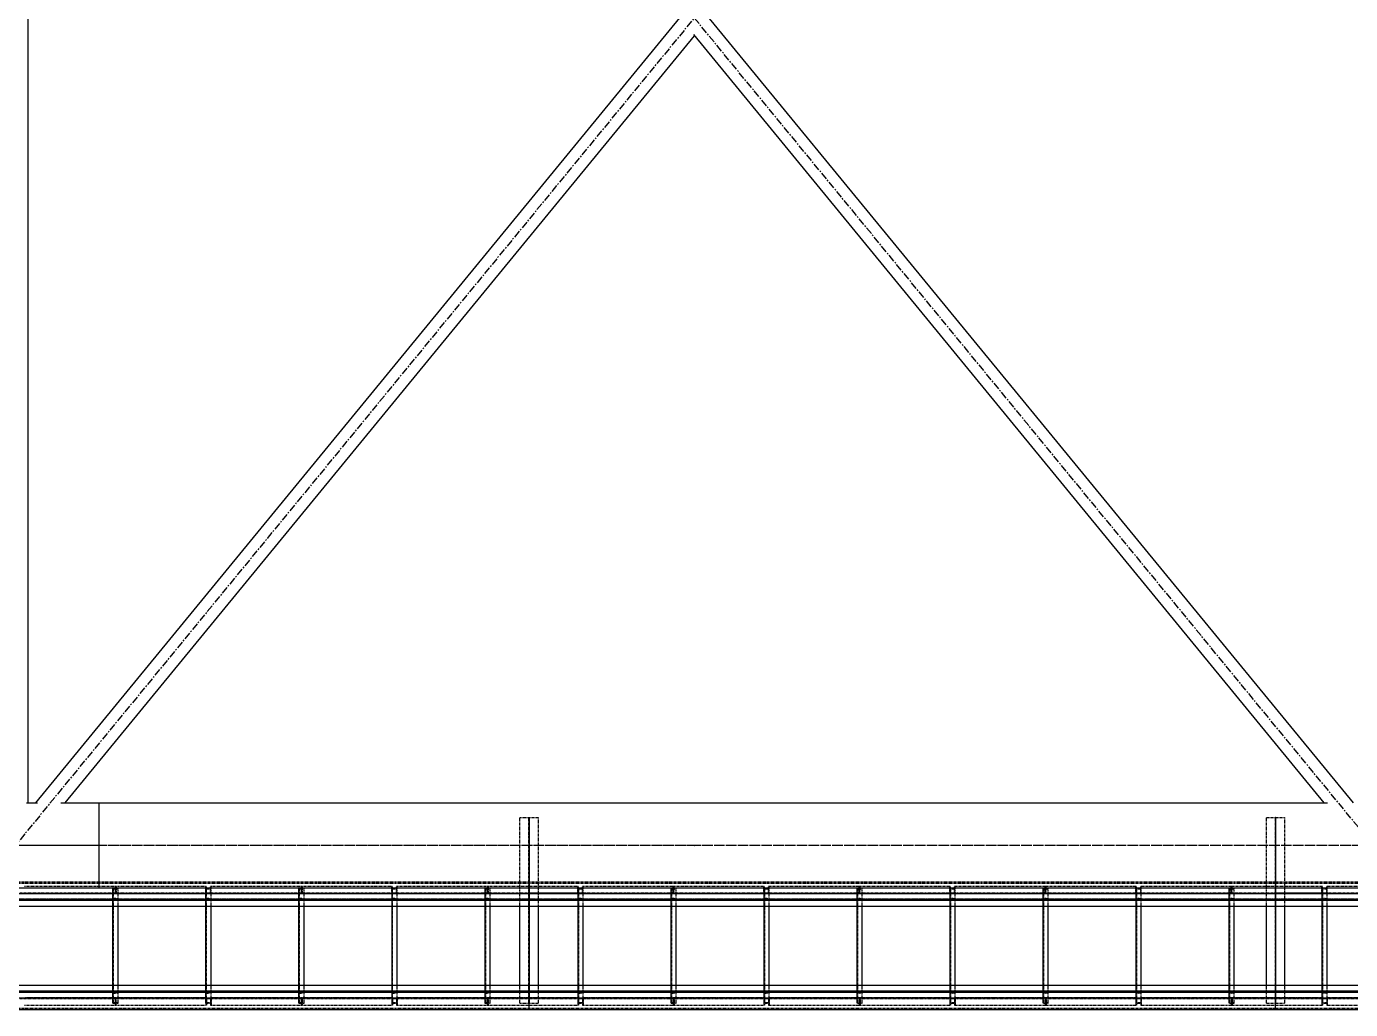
# Model space of a CAD drawing. Header units: millimetres. Extents: x 5143 to 30813, y 232 to 21408.
# Drawn here: x 20197 to 21620, y 15564 to 16621 of the extents above; entities that cross this region are included whole.
import ezdxf

# ---------------------------------------------------------------- set-up
doc = ezdxf.new("R2010")
doc.units = ezdxf.units.MM
doc.header["$LTSCALE"] = 0.25
for name, pattern in [('CENTER', [50.8, 31.75, -6.35, 6.35, -6.35]), ('XKITLINE00', [0]), ('XKITLINE02', [4, 2, -2]), ('XKITLINE03', [6, 3, -1, 1, -1])]:
    doc.linetypes.add(name, pattern=pattern)

msp = doc.modelspace()

# ---------------------------------------------------------------- linework, layer by layer
at = {"color": 8, "linetype": 'CENTER'}
for p, q in [((21645, 15740.3), (20185, 17520)), ((21645, 17520), (20185, 15740.3)), ((20275, 15740.3), (17635, 15740.3)), ((20245, 15740.3), (17635, 15740.3)), ((20915, 15740.3), (20095, 15740.3)), ((22468.2, 15740.3), (20245, 15740.3)), ((22900, 15740.3), (20275, 15740.3)), ((21735, 15740.3), (20915, 15740.3))]:
    msp.add_line(p, q, dxfattribs=at)
at = {"color": 8, "linetype": 'XKITLINE00'}
for p, q in [((20198.6, 16860.1), (20198.6, 15786)), ((20899.2, 16630.1), (20206.7, 15786)), ((20927.9, 16633.6), (21623.3, 15786)), ((20914, 16612.1), (21591.7, 15786)), ((20915, 16610.9), (20238.2, 15786)), ((20197, 15786), (20209, 15786)), ((20233.9, 15786), (20275, 15786)), ((20275, 15694.6), (20275, 15786)), ((20275, 15694.6), (20275, 15786)), ((20275, 15786), (21595.6, 15786)), ((17635, 15694.6), (20275, 15694.6)), ((20275, 15694.6), (22712.3, 15694.6))]:
    msp.add_line(p, q, dxfattribs=at)
at = {"color": 3, "linetype": 'XKITLINE02'}
for p, q in [((20727.5, 15770.3), (20747.5, 15770.3)), ((20727.5, 15570.6), (20727.5, 15770.3)), ((20737.2, 15570.6), (20737.2, 15770.3)), ((20737.8, 15570.6), (20737.8, 15770.3)), ((20747.5, 15675.1), (20747.5, 15770.3)), ((21530, 15770.3), (21550, 15770.3)), ((21530, 15570.6), (21530, 15770.3)), ((21539.7, 15570.6), (21539.7, 15770.3)), ((21540.3, 15570.6), (21540.3, 15770.3)), ((21550, 15675.1), (21550, 15770.3)), ((20137.5, 15701.3), (20737.5, 15701.3)), ((20737.5, 15694.6), (20737.5, 15701.3)), ((20737.5, 15701.3), (21540, 15701.3)), ((20737.5, 15694.6), (20737.5, 15701.3)), ((21540, 15694.6), (21540, 15701.3)), ((21540, 15694.6), (21540, 15701.3)), ((21540, 15701.3), (22140, 15701.3)), ((20137.5, 15700.4), (20737.5, 15700.4)), ((20137.5, 15699.9), (20737.5, 15699.9)), ((20189.7, 15689.4), (20292.2, 15689.4)), ((20189.7, 15688.6), (20292.7, 15688.6)), ((20194.9, 15696.6), (20292.7, 15696.6)), ((20286.9, 15689.4), (20286.9, 15688.6)), ((20290, 15570.6), (20290, 15694.6)), ((20290, 15694.6), (20295.5, 15694.6)), ((20290, 15694.6), (20295.5, 15694.6)), ((20290, 15682.6), (20290, 15694.6)), ((20290, 15688.6), (20292.7, 15688.6)), ((20290.7, 15570.6), (20290.7, 15694.6)), ((20290.7, 15693.5), (20295.5, 15693.9)), ((20290.7, 15683.6), (20290.7, 15693.5)), ((20292.2, 15696.6), (20292.2, 15689.4)), ((20292.7, 15696.6), (20390.4, 15696.6)), ((20292.7, 15688.6), (20292.7, 15696.6)), ((20292.7, 15688.6), (20292.7, 15696.6)), ((20292.7, 15688.6), (20395.6, 15688.6)), ((20293.3, 15696.6), (20293.3, 15689.4)), ((20293.3, 15689.4), (20395.6, 15689.4)), ((20295.5, 15570.6), (20295.5, 15694.6)), ((20295.5, 15693.9), (20295.5, 15694.6)), ((20298.6, 15689.4), (20298.6, 15688.6)), ((20389.7, 15689.4), (20389.7, 15688.6)), ((20389.7, 15689.4), (20492.2, 15689.4)), ((20389.7, 15688.6), (20492.7, 15688.6)), ((20389.8, 15688.6), (20389.8, 15696.6)), ((20390, 15590.1), (20390, 15694.6)), ((20390, 15694.6), (20395.5, 15694.6)), ((20390, 15694.6), (20395.5, 15694.6)), ((20390, 15682.6), (20390, 15694.6)), ((20390.4, 15689.4), (20390.4, 15696.6)), ((20390.7, 15570.6), (20390.7, 15694.6)), ((20390.7, 15693.5), (20395.5, 15693.9)), ((20390.7, 15683.6), (20390.7, 15693.5)), ((20394.9, 15689.4), (20394.9, 15696.6)), ((20394.9, 15696.6), (20492.7, 15696.6)), ((20395.5, 15688.6), (20395.5, 15696.6)), ((20395.5, 15570.6), (20395.5, 15694.6)), ((20395.5, 15693.9), (20395.5, 15694.6)), ((20395.6, 15689.4), (20395.6, 15688.6)), ((20486.9, 15689.4), (20486.9, 15688.6)), ((20490, 15590.1), (20490, 15694.6)), ((20490, 15694.6), (20495.5, 15694.6)), ((20490, 15694.6), (20495.5, 15694.6)), ((20490, 15682.6), (20490, 15694.6)), ((20490, 15688.6), (20492.7, 15688.6)), ((20490.7, 15570.6), (20490.7, 15694.6)), ((20490.7, 15693.5), (20495.5, 15693.9)), ((20490.7, 15683.6), (20490.7, 15693.5)), ((20492.2, 15696.6), (20492.2, 15689.4)), ((20492.7, 15696.6), (20590.4, 15696.6)), ((20492.7, 15688.6), (20492.7, 15696.6)), ((20492.7, 15688.6), (20492.7, 15696.6)), ((20492.7, 15688.6), (20595.6, 15688.6)), ((20493.3, 15696.6), (20493.3, 15689.4)), ((20493.3, 15689.4), (20595.6, 15689.4)), ((20495.5, 15570.6), (20495.5, 15694.6)), ((20495.5, 15693.9), (20495.5, 15694.6)), ((20498.6, 15689.4), (20498.6, 15688.6)), ((20589.7, 15689.4), (20589.7, 15688.6)), ((20589.7, 15689.4), (20692.2, 15689.4)), ((20589.7, 15688.6), (20692.7, 15688.6)), ((20589.8, 15688.6), (20589.8, 15696.6)), ((20590, 15590.1), (20590, 15694.6)), ((20590, 15694.6), (20595.5, 15694.6)), ((20590, 15694.6), (20595.5, 15694.6)), ((20590, 15682.6), (20590, 15694.6)), ((20590.4, 15689.4), (20590.4, 15696.6)), ((20590.7, 15570.6), (20590.7, 15694.6)), ((20590.7, 15693.5), (20595.5, 15693.9)), ((20590.7, 15683.6), (20590.7, 15693.5)), ((20594.9, 15689.4), (20594.9, 15696.6)), ((20594.9, 15696.6), (20692.7, 15696.6)), ((20595.5, 15688.6), (20595.5, 15696.6)), ((20595.5, 15570.6), (20595.5, 15694.6)), ((20595.5, 15693.9), (20595.5, 15694.6)), ((20595.6, 15689.4), (20595.6, 15688.6)), ((20686.9, 15689.4), (20686.9, 15688.6)), ((20690, 15590.1), (20690, 15694.6)), ((20690, 15694.6), (20695.5, 15694.6)), ((20690, 15694.6), (20695.5, 15694.6)), ((20690, 15682.6), (20690, 15694.6)), ((20690, 15688.6), (20692.7, 15688.6)), ((20690.7, 15570.6), (20690.7, 15694.6)), ((20690.7, 15693.5), (20695.5, 15693.9)), ((20690.7, 15683.6), (20690.7, 15693.5)), ((20692.2, 15696.6), (20692.2, 15689.4)), ((20692.7, 15696.6), (20790.4, 15696.6)), ((20692.7, 15688.6), (20692.7, 15696.6)), ((20692.7, 15688.6), (20692.7, 15696.6)), ((20692.7, 15688.6), (20795.6, 15688.6)), ((20693.3, 15696.6), (20693.3, 15689.4)), ((20693.3, 15689.4), (20795.6, 15689.4)), ((20695.5, 15570.6), (20695.5, 15694.6)), ((20695.5, 15693.9), (20695.5, 15694.6)), ((20698.6, 15689.4), (20698.6, 15688.6)), ((20737.5, 15700.4), (21540, 15700.4)), ((20737.5, 15699.9), (21540, 15699.9)), ((20737.5, 15689.4), (20795.6, 15689.4)), ((20737.5, 15688.6), (20789.8, 15688.6)), ((20789.7, 15689.4), (20789.7, 15688.6)), ((20789.7, 15689.4), (20892.2, 15689.4)), ((20789.7, 15688.6), (20892.7, 15688.6)), ((20789.8, 15688.6), (20789.8, 15696.6)), ((20790, 15694.6), (20795.5, 15694.6)), ((20790, 15682.6), (20790, 15694.6)), ((20790, 15590.1), (20790, 15694.6)), ((20790, 15694.6), (20795.5, 15694.6)), ((20790.4, 15689.4), (20790.4, 15696.6)), ((20790.7, 15570.6), (20790.7, 15694.6)), ((20790.7, 15693.5), (20795.5, 15693.9)), ((20790.7, 15683.6), (20790.7, 15693.5)), ((20794.9, 15689.4), (20794.9, 15696.6)), ((20794.9, 15696.6), (20892.7, 15696.6)), ((20795.5, 15688.6), (20795.5, 15696.6)), ((20795.5, 15693.9), (20795.5, 15694.6)), ((20795.5, 15570.6), (20795.5, 15694.6)), ((20795.6, 15689.4), (20795.6, 15688.6)), ((20886.9, 15689.4), (20886.9, 15688.6)), ((20890, 15590.1), (20890, 15694.6)), ((20890, 15694.6), (20895.5, 15694.6)), ((20890, 15694.6), (20895.5, 15694.6)), ((20890, 15682.6), (20890, 15694.6)), ((20890, 15688.6), (20892.7, 15688.6)), ((20890.7, 15570.6), (20890.7, 15694.6)), ((20890.7, 15693.5), (20895.5, 15693.9)), ((20890.7, 15683.6), (20890.7, 15693.5)), ((20892.2, 15689.4), (20892.2, 15696.6)), ((20892.7, 15688.6), (20892.7, 15696.6)), ((20892.7, 15696.6), (20990.4, 15696.6)), ((20892.7, 15688.6), (20892.7, 15696.6)), ((20892.7, 15688.6), (20995.6, 15688.6)), ((20893.3, 15689.4), (20893.3, 15696.6)), ((20893.3, 15689.4), (20995.6, 15689.4)), ((20895.5, 15570.6), (20895.5, 15694.6)), ((20895.5, 15693.9), (20895.5, 15694.6)), ((20898.6, 15689.4), (20898.6, 15688.6)), ((20989.7, 15689.4), (20989.7, 15688.6)), ((20989.7, 15689.4), (21092.2, 15689.4)), ((20989.7, 15688.6), (21092.7, 15688.6)), ((20989.8, 15688.6), (20989.8, 15696.6)), ((20990, 15590.1), (20990, 15694.6)), ((20990, 15694.6), (20995.5, 15694.6)), ((20990, 15694.6), (20995.5, 15694.6)), ((20990, 15682.6), (20990, 15694.6)), ((20990.4, 15689.4), (20990.4, 15696.6)), ((20990.7, 15570.6), (20990.7, 15694.6)), ((20990.7, 15693.5), (20995.5, 15693.9)), ((20990.7, 15683.6), (20990.7, 15693.5)), ((20994.9, 15689.4), (20994.9, 15696.6)), ((20994.9, 15696.6), (21092.7, 15696.6)), ((20995.5, 15688.6), (20995.5, 15696.6)), ((20995.5, 15570.6), (20995.5, 15694.6)), ((20995.5, 15693.9), (20995.5, 15694.6)), ((20995.6, 15689.4), (20995.6, 15688.6)), ((21086.9, 15689.4), (21086.9, 15688.6)), ((21090, 15590.1), (21090, 15694.6)), ((21090, 15694.6), (21095.5, 15694.6)), ((21090, 15694.6), (21095.5, 15694.6)), ((21090, 15682.6), (21090, 15694.6)), ((21090, 15688.6), (21092.7, 15688.6)), ((21090.7, 15570.6), (21090.7, 15694.6)), ((21090.7, 15693.5), (21095.5, 15693.9)), ((21090.7, 15683.6), (21090.7, 15693.5)), ((21092.2, 15689.4), (21092.2, 15696.6)), ((21092.7, 15688.6), (21092.7, 15696.6)), ((21092.7, 15696.6), (21190.4, 15696.6)), ((21092.7, 15688.6), (21092.7, 15696.6)), ((21092.7, 15688.6), (21195.6, 15688.6)), ((21093.3, 15689.4), (21093.3, 15696.6)), ((21093.3, 15689.4), (21195.6, 15689.4)), ((21095.5, 15570.6), (21095.5, 15694.6)), ((21095.5, 15693.9), (21095.5, 15694.6)), ((21098.6, 15689.4), (21098.6, 15688.6)), ((21189.7, 15689.4), (21189.7, 15688.6)), ((21189.7, 15689.4), (21292.2, 15689.4)), ((21189.7, 15688.6), (21292.7, 15688.6)), ((21189.8, 15688.6), (21189.8, 15696.6)), ((21190, 15590.1), (21190, 15694.6)), ((21190, 15694.6), (21195.5, 15694.6)), ((21190, 15694.6), (21195.5, 15694.6)), ((21190, 15682.6), (21190, 15694.6)), ((21190.4, 15689.4), (21190.4, 15696.6)), ((21190.7, 15570.6), (21190.7, 15694.6)), ((21190.7, 15693.5), (21195.5, 15693.9)), ((21190.7, 15683.6), (21190.7, 15693.5)), ((21194.9, 15689.4), (21194.9, 15696.6)), ((21194.9, 15696.6), (21292.7, 15696.6)), ((21195.5, 15688.6), (21195.5, 15696.6)), ((21195.5, 15570.6), (21195.5, 15694.6)), ((21195.5, 15693.9), (21195.5, 15694.6)), ((21195.6, 15689.4), (21195.6, 15688.6)), ((21286.9, 15689.4), (21286.9, 15688.6)), ((21290, 15590.1), (21290, 15694.6)), ((21290, 15694.6), (21295.5, 15694.6)), ((21290, 15694.6), (21295.5, 15694.6)), ((21290, 15682.6), (21290, 15694.6)), ((21290, 15688.6), (21292.7, 15688.6)), ((21290.7, 15570.6), (21290.7, 15694.6)), ((21290.7, 15693.5), (21295.5, 15693.9)), ((21290.7, 15683.6), (21290.7, 15693.5)), ((21292.2, 15689.4), (21292.2, 15696.6)), ((21292.7, 15696.6), (21390.4, 15696.6)), ((21292.7, 15688.6), (21292.7, 15696.6)), ((21292.7, 15688.6), (21292.7, 15696.6)), ((21292.7, 15688.6), (21395.6, 15688.6)), ((21293.3, 15689.4), (21293.3, 15696.6)), ((21293.3, 15689.4), (21395.6, 15689.4)), ((21295.5, 15570.6), (21295.5, 15694.6)), ((21295.5, 15693.9), (21295.5, 15694.6)), ((21298.6, 15689.4), (21298.6, 15688.6)), ((21389.7, 15689.4), (21389.7, 15688.6)), ((21389.7, 15689.4), (21492.2, 15689.4)), ((21389.7, 15688.6), (21492.7, 15688.6)), ((21389.8, 15688.6), (21389.8, 15696.6)), ((21390, 15694.6), (21395.5, 15694.6)), ((21390, 15682.6), (21390, 15694.6)), ((21390, 15590.1), (21390, 15694.6)), ((21390, 15694.6), (21395.5, 15694.6)), ((21390.4, 15689.4), (21390.4, 15696.6)), ((21390.7, 15570.6), (21390.7, 15694.6)), ((21390.7, 15693.5), (21395.5, 15693.9)), ((21390.7, 15683.6), (21390.7, 15693.5)), ((21394.9, 15689.4), (21394.9, 15696.6)), ((21394.9, 15696.6), (21492.7, 15696.6)), ((21395.5, 15688.6), (21395.5, 15696.6)), ((21395.5, 15693.9), (21395.5, 15694.6)), ((21395.5, 15570.6), (21395.5, 15694.6)), ((21395.6, 15689.4), (21395.6, 15688.6)), ((21486.9, 15689.4), (21486.9, 15688.6)), ((21490, 15694.6), (21495.5, 15694.6)), ((21490, 15682.6), (21490, 15694.6)), ((21490, 15590.1), (21490, 15694.6)), ((21490, 15694.6), (21495.5, 15694.6)), ((21490, 15688.6), (21492.7, 15688.6)), ((21490.7, 15570.6), (21490.7, 15694.6)), ((21490.7, 15693.5), (21495.5, 15693.9)), ((21490.7, 15683.6), (21490.7, 15693.5)), ((21492.2, 15689.4), (21492.2, 15696.6)), ((21492.7, 15696.6), (21590.4, 15696.6)), ((21492.7, 15688.6), (21492.7, 15696.6)), ((21492.7, 15688.6), (21492.7, 15696.6)), ((21492.7, 15688.6), (21595.6, 15688.6)), ((21493.3, 15689.4), (21493.3, 15696.6)), ((21493.3, 15689.4), (21595.6, 15689.4)), ((21495.5, 15693.9), (21495.5, 15694.6)), ((21495.5, 15570.6), (21495.5, 15694.6)), ((21498.6, 15689.4), (21498.6, 15688.6)), ((21540, 15700.4), (22140, 15700.4)), ((21540, 15699.9), (22140, 15699.9)), ((21540, 15689.4), (21595.6, 15689.4)), ((21540, 15688.6), (21589.8, 15688.6)), ((21589.7, 15689.4), (21589.7, 15688.6)), ((21589.7, 15689.4), (21692.2, 15689.4)), ((21589.7, 15688.6), (21692.7, 15688.6)), ((21589.8, 15688.6), (21589.8, 15696.6)), ((21590, 15694.6), (21595.5, 15694.6)), ((21590, 15682.6), (21590, 15694.6)), ((21590, 15590.1), (21590, 15694.6)), ((21590, 15694.6), (21595.5, 15694.6)), ((21590.4, 15689.4), (21590.4, 15696.6)), ((21590.7, 15570.6), (21590.7, 15694.6)), ((21590.7, 15693.5), (21595.5, 15693.9)), ((21590.7, 15683.6), (21590.7, 15693.5)), ((21594.9, 15689.4), (21594.9, 15696.6)), ((21594.9, 15696.6), (21692.7, 15696.6)), ((21595.5, 15688.6), (21595.5, 15696.6)), ((21595.5, 15693.9), (21595.5, 15694.6)), ((21595.5, 15570.6), (21595.5, 15694.6)), ((21595.6, 15689.4), (21595.6, 15688.6)), ((20137.5, 15682.6), (20737.5, 15682.6)), ((20137.5, 15682.6), (20737.5, 15682.6)), ((20137.5, 15682.1), (20737.5, 15682.1)), ((20137.5, 15681.7), (20737.5, 15681.7)), ((20290, 15682.6), (20295.5, 15682.6)), ((20290.7, 15683.6), (20295.5, 15683.3)), ((20295.5, 15682.6), (20295.5, 15683.3)), ((20390, 15682.6), (20395.5, 15682.6)), ((20390.7, 15683.6), (20395.5, 15683.3)), ((20395.5, 15682.6), (20395.5, 15683.3)), ((20490, 15682.6), (20495.5, 15682.6)), ((20490.7, 15683.6), (20495.5, 15683.3)), ((20495.5, 15682.6), (20495.5, 15683.3)), ((20590, 15682.6), (20595.5, 15682.6)), ((20590.7, 15683.6), (20595.5, 15683.3)), ((20595.5, 15682.6), (20595.5, 15683.3)), ((20690, 15682.6), (20695.5, 15682.6)), ((20690.7, 15683.6), (20695.5, 15683.3)), ((20695.5, 15682.6), (20695.5, 15683.3)), ((20737.5, 15682.6), (21540, 15682.6)), ((20737.5, 15681.3), (20737.5, 15682.6)), ((20737.5, 15682.6), (21540, 15682.6)), ((20737.5, 15681.3), (20737.5, 15682.6)), ((20737.5, 15682.1), (21540, 15682.1)), ((20737.5, 15681.7), (21540, 15681.7)), ((20790, 15682.6), (20795.5, 15682.6)), ((20790.7, 15683.6), (20795.5, 15683.3)), ((20795.5, 15682.6), (20795.5, 15683.3)), ((20890, 15682.6), (20895.5, 15682.6)), ((20890.7, 15683.6), (20895.5, 15683.3)), ((20895.5, 15682.6), (20895.5, 15683.3)), ((20990, 15682.6), (20995.5, 15682.6)), ((20990.7, 15683.6), (20995.5, 15683.3)), ((20995.5, 15682.6), (20995.5, 15683.3)), ((21090, 15682.6), (21095.5, 15682.6)), ((21090.7, 15683.6), (21095.5, 15683.3)), ((21095.5, 15682.6), (21095.5, 15683.3)), ((21190, 15682.6), (21195.5, 15682.6)), ((21190.7, 15683.6), (21195.5, 15683.3)), ((21195.5, 15682.6), (21195.5, 15683.3)), ((21290, 15682.6), (21295.5, 15682.6)), ((21290.7, 15683.6), (21295.5, 15683.3)), ((21295.5, 15682.6), (21295.5, 15683.3)), ((21390, 15682.6), (21395.5, 15682.6)), ((21390.7, 15683.6), (21395.5, 15683.3)), ((21395.5, 15682.6), (21395.5, 15683.3)), ((21490, 15682.6), (21495.5, 15682.6)), ((21490.7, 15683.6), (21495.5, 15683.3)), ((21495.5, 15682.6), (21495.5, 15683.3)), ((21540, 15681.3), (21540, 15682.6)), ((21540, 15682.6), (22140, 15682.6)), ((21540, 15681.3), (21540, 15682.6)), ((21540, 15682.6), (22140, 15682.6)), ((21540, 15682.1), (22140, 15682.1)), ((21540, 15681.7), (22140, 15681.7)), ((21590, 15682.6), (21595.5, 15682.6)), ((21590.7, 15683.6), (21595.5, 15683.3)), ((21595.5, 15682.6), (21595.5, 15683.3)), ((20290, 15570.6), (20290, 15590.1)), ((20295.5, 15570.6), (20295.5, 15590.1)), ((20390, 15570.6), (20390, 15590.1)), ((20395.5, 15570.6), (20395.5, 15590.1)), ((20490, 15570.6), (20490, 15590.1)), ((20495.5, 15570.6), (20495.5, 15590.1)), ((20590, 15570.6), (20590, 15590.1)), ((20595.5, 15570.6), (20595.5, 15590.1)), ((20690, 15570.6), (20690, 15590.1)), ((20695.5, 15570.6), (20695.5, 15590.1)), ((20727.5, 15570.6), (20727.5, 15590.1)), ((20747.5, 15570.6), (20747.5, 15590.1)), ((20790, 15570.6), (20790, 15590.1)), ((20795.5, 15570.6), (20795.5, 15590.1)), ((20890, 15570.6), (20890, 15590.1)), ((20895.5, 15570.6), (20895.5, 15590.1)), ((20990, 15570.6), (20990, 15590.1)), ((20995.5, 15570.6), (20995.5, 15590.1)), ((21090, 15570.6), (21090, 15590.1)), ((21095.5, 15570.6), (21095.5, 15590.1)), ((21190, 15570.6), (21190, 15590.1)), ((21195.5, 15570.6), (21195.5, 15590.1)), ((21290, 15570.6), (21290, 15590.1)), ((21295.5, 15570.6), (21295.5, 15590.1)), ((21390, 15570.6), (21390, 15590.1)), ((21395.5, 15570.6), (21395.5, 15590.1)), ((21490, 15570.6), (21490, 15590.1)), ((21495.5, 15570.6), (21495.5, 15590.1)), ((21530, 15570.6), (21530, 15590.1)), ((21550, 15570.6), (21550, 15590.1)), ((21590, 15570.6), (21590, 15590.1)), ((21595.5, 15570.6), (21595.5, 15590.1)), ((20137.5, 15583.4), (20737.5, 15583.4)), ((20137.5, 15583), (20737.5, 15583)), ((20137.5, 15582.6), (20737.5, 15582.6)), ((20137.5, 15582.5), (20737.5, 15582.5)), ((20189.7, 15576.6), (20292.7, 15576.6)), ((20189.7, 15575.8), (20292.2, 15575.8)), ((20286.9, 15576.6), (20286.9, 15575.8)), ((20290, 15582.6), (20295.5, 15582.6)), ((20290, 15570.6), (20290, 15582.6)), ((20290.7, 15581.5), (20295.5, 15581.9)), ((20290.7, 15571.6), (20290.7, 15581.5)), ((20292.2, 15575.8), (20292.2, 15568.6)), ((20292.7, 15576.6), (20395.6, 15576.6)), ((20292.7, 15568.6), (20292.7, 15576.6)), ((20292.7, 15568.6), (20292.7, 15576.6)), ((20293.3, 15575.8), (20395.6, 15575.8)), ((20293.3, 15568.6), (20293.3, 15575.8)), ((20295.5, 15581.9), (20295.5, 15582.6)), ((20298.6, 15576.6), (20298.6, 15575.8)), ((20389.7, 15576.6), (20492.7, 15576.6)), ((20389.7, 15576.6), (20389.7, 15575.8)), ((20389.7, 15575.8), (20492.2, 15575.8)), ((20389.8, 15576.6), (20389.8, 15568.6)), ((20390, 15582.6), (20395.5, 15582.6)), ((20390, 15570.6), (20390, 15582.6)), ((20390.4, 15575.8), (20390.4, 15568.6)), ((20390.7, 15581.5), (20395.5, 15581.9)), ((20390.7, 15571.6), (20390.7, 15581.5)), ((20394.9, 15575.8), (20394.9, 15568.6)), ((20395.5, 15581.9), (20395.5, 15582.6)), ((20395.5, 15576.6), (20395.5, 15568.6)), ((20395.6, 15576.6), (20395.6, 15575.8)), ((20486.9, 15576.6), (20486.9, 15575.8)), ((20490, 15582.6), (20495.5, 15582.6)), ((20490, 15570.6), (20490, 15582.6)), ((20490.7, 15581.5), (20495.5, 15581.9)), ((20490.7, 15571.6), (20490.7, 15581.5)), ((20492.2, 15575.8), (20492.2, 15568.6)), ((20492.7, 15576.6), (20595.6, 15576.6)), ((20492.7, 15568.6), (20492.7, 15576.6)), ((20492.7, 15568.6), (20492.7, 15576.6)), ((20493.3, 15575.8), (20595.6, 15575.8)), ((20493.3, 15575.8), (20493.3, 15568.6)), ((20495.5, 15581.9), (20495.5, 15582.6)), ((20498.6, 15576.6), (20498.6, 15575.8)), ((20589.7, 15576.6), (20692.7, 15576.6)), ((20589.7, 15576.6), (20589.7, 15575.8)), ((20589.7, 15575.8), (20692.2, 15575.8)), ((20589.8, 15576.6), (20589.8, 15568.6)), ((20590, 15582.6), (20595.5, 15582.6)), ((20590, 15570.6), (20590, 15582.6)), ((20590.4, 15575.8), (20590.4, 15568.6)), ((20590.7, 15581.5), (20595.5, 15581.9)), ((20590.7, 15571.6), (20590.7, 15581.5)), ((20594.9, 15575.8), (20594.9, 15568.6)), ((20595.5, 15581.9), (20595.5, 15582.6)), ((20595.5, 15576.6), (20595.5, 15568.6)), ((20595.6, 15576.6), (20595.6, 15575.8)), ((20686.9, 15576.6), (20686.9, 15575.8)), ((20690, 15582.6), (20695.5, 15582.6)), ((20690, 15570.6), (20690, 15582.6)), ((20690.7, 15581.5), (20695.5, 15581.9)), ((20690.7, 15571.6), (20690.7, 15581.5)), ((20692.2, 15575.8), (20692.2, 15568.6)), ((20692.7, 15576.6), (20795.6, 15576.6)), ((20692.7, 15568.6), (20692.7, 15576.6)), ((20692.7, 15568.6), (20692.7, 15576.6)), ((20693.3, 15575.8), (20795.6, 15575.8)), ((20693.3, 15575.8), (20693.3, 15568.6)), ((20695.5, 15581.9), (20695.5, 15582.6)), ((20698.6, 15576.6), (20698.6, 15575.8)), ((20737.5, 15582.6), (20737.5, 15583.9)), ((20737.5, 15582.6), (20737.5, 15583.9)), ((20737.5, 15583.4), (21540, 15583.4)), ((20737.5, 15583), (21540, 15583)), ((20737.5, 15582.6), (21540, 15582.6)), ((20737.5, 15582.5), (21540, 15582.5)), ((20789.7, 15576.6), (20892.7, 15576.6)), ((20789.7, 15576.6), (20789.7, 15575.8)), ((20789.7, 15575.8), (20892.2, 15575.8)), ((20789.8, 15576.6), (20789.8, 15568.6)), ((20790, 15582.6), (20795.5, 15582.6)), ((20790, 15570.6), (20790, 15582.6)), ((20790.4, 15575.8), (20790.4, 15568.6)), ((20790.7, 15581.5), (20795.5, 15581.9)), ((20790.7, 15571.6), (20790.7, 15581.5)), ((20794.9, 15575.8), (20794.9, 15568.6)), ((20795.5, 15581.9), (20795.5, 15582.6)), ((20795.5, 15576.6), (20795.5, 15568.6)), ((20795.6, 15576.6), (20795.6, 15575.8)), ((20886.9, 15576.6), (20886.9, 15575.8)), ((20890, 15582.6), (20895.5, 15582.6)), ((20890, 15570.6), (20890, 15582.6)), ((20890.7, 15581.5), (20895.5, 15581.9)), ((20890.7, 15571.6), (20890.7, 15581.5)), ((20892.2, 15575.8), (20892.2, 15568.6)), ((20892.7, 15568.6), (20892.7, 15576.6)), ((20892.7, 15576.6), (20995.6, 15576.6)), ((20892.7, 15568.6), (20892.7, 15576.6)), ((20893.3, 15575.8), (20995.6, 15575.8)), ((20893.3, 15575.8), (20893.3, 15568.6)), ((20895.5, 15581.9), (20895.5, 15582.6)), ((20898.6, 15576.6), (20898.6, 15575.8)), ((20989.7, 15576.6), (21092.7, 15576.6)), ((20989.7, 15576.6), (20989.7, 15575.8)), ((20989.7, 15575.8), (21092.2, 15575.8)), ((20989.8, 15576.6), (20989.8, 15568.6)), ((20990, 15582.6), (20995.5, 15582.6)), ((20990, 15570.6), (20990, 15582.6)), ((20990.4, 15575.8), (20990.4, 15568.6)), ((20990.7, 15581.5), (20995.5, 15581.9)), ((20990.7, 15571.6), (20990.7, 15581.5)), ((20994.9, 15575.8), (20994.9, 15568.6)), ((20995.5, 15581.9), (20995.5, 15582.6)), ((20995.5, 15576.6), (20995.5, 15568.6)), ((20995.6, 15576.6), (20995.6, 15575.8)), ((21086.9, 15576.6), (21086.9, 15575.8)), ((21090, 15582.6), (21095.5, 15582.6)), ((21090, 15570.6), (21090, 15582.6)), ((21090.7, 15581.5), (21095.5, 15581.9)), ((21090.7, 15571.6), (21090.7, 15581.5)), ((21092.2, 15575.8), (21092.2, 15568.6)), ((21092.7, 15568.6), (21092.7, 15576.6)), ((21092.7, 15576.6), (21195.6, 15576.6)), ((21092.7, 15568.6), (21092.7, 15576.6)), ((21093.3, 15575.8), (21195.6, 15575.8)), ((21093.3, 15575.8), (21093.3, 15568.6)), ((21095.5, 15581.9), (21095.5, 15582.6)), ((21098.6, 15576.6), (21098.6, 15575.8)), ((21189.7, 15576.6), (21292.7, 15576.6)), ((21189.7, 15576.6), (21189.7, 15575.8)), ((21189.7, 15575.8), (21292.2, 15575.8)), ((21189.8, 15576.6), (21189.8, 15568.6)), ((21190, 15582.6), (21195.5, 15582.6)), ((21190, 15570.6), (21190, 15582.6)), ((21190.4, 15575.8), (21190.4, 15568.6)), ((21190.7, 15581.5), (21195.5, 15581.9)), ((21190.7, 15571.6), (21190.7, 15581.5)), ((21194.9, 15575.8), (21194.9, 15568.6)), ((21195.5, 15581.9), (21195.5, 15582.6)), ((21195.5, 15576.6), (21195.5, 15568.6)), ((21195.6, 15576.6), (21195.6, 15575.8)), ((21286.9, 15576.6), (21286.9, 15575.8)), ((21290, 15582.6), (21295.5, 15582.6)), ((21290, 15570.6), (21290, 15582.6)), ((21290.7, 15581.5), (21295.5, 15581.9)), ((21290.7, 15571.6), (21290.7, 15581.5)), ((21292.2, 15575.8), (21292.2, 15568.6)), ((21292.7, 15576.6), (21395.6, 15576.6)), ((21292.7, 15568.6), (21292.7, 15576.6)), ((21292.7, 15568.6), (21292.7, 15576.6)), ((21293.3, 15575.8), (21395.6, 15575.8)), ((21293.3, 15575.8), (21293.3, 15568.6)), ((21295.5, 15581.9), (21295.5, 15582.6)), ((21298.6, 15576.6), (21298.6, 15575.8)), ((21389.7, 15576.6), (21492.7, 15576.6)), ((21389.7, 15576.6), (21389.7, 15575.8)), ((21389.7, 15575.8), (21492.2, 15575.8)), ((21389.8, 15576.6), (21389.8, 15568.6)), ((21390, 15582.6), (21395.5, 15582.6)), ((21390, 15570.6), (21390, 15582.6)), ((21390.4, 15575.8), (21390.4, 15568.6)), ((21390.7, 15581.5), (21395.5, 15581.9)), ((21390.7, 15571.6), (21390.7, 15581.5)), ((21394.9, 15575.8), (21394.9, 15568.6)), ((21395.5, 15581.9), (21395.5, 15582.6)), ((21395.5, 15576.6), (21395.5, 15568.6)), ((21395.6, 15576.6), (21395.6, 15575.8)), ((21486.9, 15576.6), (21486.9, 15575.8)), ((21490, 15582.6), (21495.5, 15582.6)), ((21490, 15570.6), (21490, 15582.6)), ((21490.7, 15581.5), (21495.5, 15581.9)), ((21490.7, 15571.6), (21490.7, 15581.5)), ((21492.2, 15575.8), (21492.2, 15568.6)), ((21492.7, 15576.6), (21595.6, 15576.6)), ((21492.7, 15568.6), (21492.7, 15576.6)), ((21492.7, 15568.6), (21492.7, 15576.6)), ((21493.3, 15575.8), (21595.6, 15575.8)), ((21493.3, 15575.8), (21493.3, 15568.6)), ((21495.5, 15581.9), (21495.5, 15582.6)), ((21498.6, 15576.6), (21498.6, 15575.8)), ((21540, 15582.6), (21540, 15583.9)), ((21540, 15582.6), (21540, 15583.9)), ((21540, 15583.4), (22140, 15583.4)), ((21540, 15583), (22140, 15583)), ((21540, 15582.6), (22140, 15582.6)), ((21540, 15582.5), (22140, 15582.5)), ((21589.7, 15576.6), (21692.7, 15576.6)), ((21589.7, 15576.6), (21589.7, 15575.8)), ((21589.7, 15575.8), (21692.2, 15575.8)), ((21589.8, 15576.6), (21589.8, 15568.6)), ((21590, 15582.6), (21595.5, 15582.6)), ((21590, 15570.6), (21590, 15582.6)), ((21590.4, 15575.8), (21590.4, 15568.6)), ((21590.7, 15581.5), (21595.5, 15581.9)), ((21590.7, 15571.6), (21590.7, 15581.5)), ((21594.9, 15575.8), (21594.9, 15568.6)), ((21595.5, 15581.9), (21595.5, 15582.6)), ((21595.5, 15576.6), (21595.5, 15568.6)), ((21595.6, 15576.6), (21595.6, 15575.8)), ((20137.5, 15565.3), (20737.5, 15565.3)), ((20137.5, 15564.7), (20737.5, 15564.7)), ((20194.9, 15568.6), (20292.7, 15568.6)), ((20290, 15570.6), (20295.5, 15570.6)), ((20290, 15570.6), (20295.5, 15570.6)), ((20290.7, 15571.6), (20295.5, 15571.3)), ((20292.7, 15568.6), (20390.4, 15568.6)), ((20295.5, 15570.6), (20295.5, 15571.3)), ((20390, 15570.6), (20395.5, 15570.6)), ((20390, 15570.6), (20395.5, 15570.6)), ((20390.7, 15571.6), (20395.5, 15571.3)), ((20394.9, 15568.6), (20492.7, 15568.6)), ((20395.5, 15570.6), (20395.5, 15571.3)), ((20490, 15570.6), (20495.5, 15570.6)), ((20490, 15570.6), (20495.5, 15570.6)), ((20490.7, 15571.6), (20495.5, 15571.3)), ((20492.7, 15568.6), (20590.4, 15568.6)), ((20495.5, 15570.6), (20495.5, 15571.3)), ((20590, 15570.6), (20595.5, 15570.6)), ((20590, 15570.6), (20595.5, 15570.6)), ((20590.7, 15571.6), (20595.5, 15571.3)), ((20594.9, 15568.6), (20692.7, 15568.6)), ((20595.5, 15570.6), (20595.5, 15571.3)), ((20690, 15570.6), (20695.5, 15570.6)), ((20690, 15570.6), (20695.5, 15570.6)), ((20690.7, 15571.6), (20695.5, 15571.3)), ((20692.7, 15568.6), (20790.4, 15568.6)), ((20695.5, 15570.6), (20695.5, 15571.3)), ((20727.5, 15570.6), (20747.5, 15570.6)), ((20737.5, 15565.3), (21540, 15565.3)), ((20737.5, 15564.7), (21540, 15564.7)), ((20790, 15570.6), (20795.5, 15570.6)), ((20790, 15570.6), (20795.5, 15570.6)), ((20790.7, 15571.6), (20795.5, 15571.3)), ((20794.9, 15568.6), (20892.7, 15568.6)), ((20795.5, 15570.6), (20795.5, 15571.3)), ((20890, 15570.6), (20895.5, 15570.6)), ((20890, 15570.6), (20895.5, 15570.6)), ((20890.7, 15571.6), (20895.5, 15571.3)), ((20892.7, 15568.6), (20990.4, 15568.6)), ((20895.5, 15570.6), (20895.5, 15571.3)), ((20990, 15570.6), (20995.5, 15570.6)), ((20990, 15570.6), (20995.5, 15570.6)), ((20990.7, 15571.6), (20995.5, 15571.3)), ((20994.9, 15568.6), (21092.7, 15568.6)), ((20995.5, 15570.6), (20995.5, 15571.3)), ((21090, 15570.6), (21095.5, 15570.6)), ((21090, 15570.6), (21095.5, 15570.6)), ((21090.7, 15571.6), (21095.5, 15571.3)), ((21092.7, 15568.6), (21190.4, 15568.6)), ((21095.5, 15570.6), (21095.5, 15571.3)), ((21190, 15570.6), (21195.5, 15570.6)), ((21190, 15570.6), (21195.5, 15570.6)), ((21190.7, 15571.6), (21195.5, 15571.3)), ((21194.9, 15568.6), (21292.7, 15568.6)), ((21195.5, 15570.6), (21195.5, 15571.3)), ((21290, 15570.6), (21295.5, 15570.6)), ((21290, 15570.6), (21295.5, 15570.6)), ((21290.7, 15571.6), (21295.5, 15571.3)), ((21292.7, 15568.6), (21390.4, 15568.6)), ((21295.5, 15570.6), (21295.5, 15571.3)), ((21390, 15570.6), (21395.5, 15570.6)), ((21390, 15570.6), (21395.5, 15570.6)), ((21390.7, 15571.6), (21395.5, 15571.3)), ((21394.9, 15568.6), (21492.7, 15568.6)), ((21395.5, 15570.6), (21395.5, 15571.3)), ((21490, 15570.6), (21495.5, 15570.6)), ((21490, 15570.6), (21495.5, 15570.6)), ((21490.7, 15571.6), (21495.5, 15571.3)), ((21492.7, 15568.6), (21590.4, 15568.6)), ((21495.5, 15570.6), (21495.5, 15571.3)), ((21530, 15570.6), (21550, 15570.6)), ((21540, 15565.3), (22140, 15565.3)), ((21540, 15564.7), (22140, 15564.7)), ((21590, 15570.6), (21595.5, 15570.6)), ((21590, 15570.6), (21595.5, 15570.6)), ((21590.7, 15571.6), (21595.5, 15571.3)), ((21594.9, 15568.6), (21692.7, 15568.6)), ((21595.5, 15570.6), (21595.5, 15571.3))]:
    msp.add_line(p, q, dxfattribs=at)
at = {"color": 1, "linetype": 'XKITLINE03'}
for p, q in [((20737.5, 15770.3), (20737.5, 15570.6)), ((21540, 15770.3), (21540, 15570.6)), ((20137.5, 15688.6), (20737.5, 15688.6)), ((20195.5, 15688.6), (20292.7, 15688.6)), ((20290, 15570.6), (20290, 15694.6)), ((20292.7, 15688.6), (20389.8, 15688.6)), ((20390, 15570.6), (20390, 15694.6)), ((20395.5, 15688.6), (20492.7, 15688.6)), ((20490, 15570.6), (20490, 15694.6)), ((20492.7, 15688.6), (20589.8, 15688.6)), ((20590, 15570.6), (20590, 15694.6)), ((20595.5, 15688.6), (20692.7, 15688.6)), ((20690, 15570.6), (20690, 15694.6)), ((20692.7, 15688.6), (20789.8, 15688.6)), ((20737.5, 15688.6), (21540, 15688.6)), ((20790, 15570.6), (20790, 15694.6)), ((20795.5, 15688.6), (20892.7, 15688.6)), ((20890, 15570.6), (20890, 15694.6)), ((20892.7, 15688.6), (20989.8, 15688.6)), ((20990, 15570.6), (20990, 15694.6)), ((20995.5, 15688.6), (21092.7, 15688.6)), ((21090, 15570.6), (21090, 15694.6)), ((21092.7, 15688.6), (21189.8, 15688.6)), ((21190, 15570.6), (21190, 15694.6)), ((21195.5, 15688.6), (21292.7, 15688.6)), ((21290, 15570.6), (21290, 15694.6)), ((21292.7, 15688.6), (21389.8, 15688.6)), ((21390, 15570.6), (21390, 15694.6)), ((21395.5, 15688.6), (21492.7, 15688.6)), ((21490, 15570.6), (21490, 15694.6)), ((21492.7, 15688.6), (21589.8, 15688.6)), ((21540, 15688.6), (22140, 15688.6)), ((21590, 15570.6), (21590, 15694.6)), ((21595.5, 15688.6), (21692.7, 15688.6)), ((20737.5, 15682.6), (20137.5, 15682.6)), ((21540, 15682.6), (20737.5, 15682.6)), ((22140, 15682.6), (21540, 15682.6)), ((20137.5, 15582.6), (20737.5, 15582.6)), ((20137.5, 15576.6), (20737.5, 15576.6)), ((20292.7, 15576.6), (20195.5, 15576.6)), ((20389.8, 15576.6), (20292.7, 15576.6)), ((20492.7, 15576.6), (20395.5, 15576.6)), ((20589.8, 15576.6), (20492.7, 15576.6)), ((20692.7, 15576.6), (20595.5, 15576.6)), ((20789.8, 15576.6), (20692.7, 15576.6)), ((20737.5, 15582.6), (21540, 15582.6)), ((20737.5, 15576.6), (21540, 15576.6)), ((20892.7, 15576.6), (20795.5, 15576.6)), ((20989.8, 15576.6), (20892.7, 15576.6)), ((21092.7, 15576.6), (20995.5, 15576.6)), ((21189.8, 15576.6), (21092.7, 15576.6)), ((21292.7, 15576.6), (21195.5, 15576.6)), ((21389.8, 15576.6), (21292.7, 15576.6)), ((21492.7, 15576.6), (21395.5, 15576.6)), ((21589.8, 15576.6), (21492.7, 15576.6)), ((21540, 15582.6), (22140, 15582.6)), ((21540, 15576.6), (22140, 15576.6)), ((21692.7, 15576.6), (21595.5, 15576.6))]:
    msp.add_line(p, q, dxfattribs=at)
at = {"color": 7, "linetype": 'XKITLINE00'}
for p, q in [((20737.5, 15681.3), (20737.5, 15694.6)), ((20737.5, 15681.3), (20737.5, 15694.6)), ((21540, 15681.3), (21540, 15694.6)), ((21540, 15681.3), (21540, 15694.6)), ((20137.5, 15681.3), (20737.5, 15681.3)), ((20137.5, 15675.1), (20737.5, 15675.1)), ((20290, 15590.1), (20290, 15675.1)), ((20295.5, 15590.1), (20295.5, 15675.1)), ((20390, 15590.1), (20390, 15675.1)), ((20395.5, 15590.1), (20395.5, 15675.1)), ((20490, 15590.1), (20490, 15675.1)), ((20495.5, 15590.1), (20495.5, 15675.1)), ((20590, 15590.1), (20590, 15675.1)), ((20595.5, 15590.1), (20595.5, 15675.1)), ((20690, 15590.1), (20690, 15675.1)), ((20695.5, 15590.1), (20695.5, 15675.1)), ((20727.5, 15590.1), (20727.5, 15675.1)), ((20737.5, 15675.1), (20737.5, 15681.3)), ((20737.5, 15681.3), (21540, 15681.3)), ((20737.5, 15675.1), (20737.5, 15681.3)), ((20737.5, 15675.1), (21540, 15675.1)), ((20747.5, 15590.1), (20747.5, 15675.1)), ((20790, 15590.1), (20790, 15675.1)), ((20795.5, 15590.1), (20795.5, 15675.1)), ((20890, 15590.1), (20890, 15675.1)), ((20895.5, 15590.1), (20895.5, 15675.1)), ((20990, 15590.1), (20990, 15675.1)), ((20995.5, 15590.1), (20995.5, 15675.1)), ((21090, 15590.1), (21090, 15675.1)), ((21095.5, 15590.1), (21095.5, 15675.1)), ((21190, 15590.1), (21190, 15675.1)), ((21195.5, 15590.1), (21195.5, 15675.1)), ((21290, 15590.1), (21290, 15675.1)), ((21295.5, 15590.1), (21295.5, 15675.1)), ((21390, 15590.1), (21390, 15675.1)), ((21395.5, 15590.1), (21395.5, 15675.1)), ((21490, 15590.1), (21490, 15675.1)), ((21495.5, 15590.1), (21495.5, 15675.1)), ((21530, 15590.1), (21530, 15675.1)), ((21540, 15675.1), (21540, 15681.3)), ((21540, 15675.1), (21540, 15681.3)), ((21540, 15681.3), (22140, 15681.3)), ((21540, 15675.1), (22140, 15675.1)), ((21550, 15590.1), (21550, 15675.1)), ((21590, 15590.1), (21590, 15675.1)), ((21595.5, 15590.1), (21595.5, 15675.1)), ((20137.5, 15590.1), (20737.5, 15590.1)), ((20737.5, 15583.9), (20737.5, 15590.1)), ((20737.5, 15590.1), (21540, 15590.1)), ((20737.5, 15583.9), (20737.5, 15590.1)), ((21540, 15583.9), (21540, 15590.1)), ((21540, 15583.9), (21540, 15590.1)), ((21540, 15590.1), (22140, 15590.1)), ((20137.5, 15583.9), (20737.5, 15583.9)), ((20737.5, 15563.9), (20737.5, 15583.9)), ((20737.5, 15583.9), (21540, 15583.9)), ((20737.5, 15563.9), (20737.5, 15583.9)), ((21540, 15563.9), (21540, 15583.9)), ((21540, 15563.9), (21540, 15583.9)), ((21540, 15583.9), (22140, 15583.9)), ((20137.5, 15563.9), (20737.5, 15563.9)), ((20737.5, 15563.9), (21540, 15563.9)), ((21540, 15563.9), (22140, 15563.9))]:
    msp.add_line(p, q, dxfattribs=at)
at = {"color": 1, "linetype": 'XKITLINE00'}
for centre in [(20737.5, 15770.3), (21540, 15770.3), (20290, 15694.6), (20292.7, 15688.6), (20292.7, 15688.6), (20389.8, 15688.6), (20390, 15694.6), (20395.5, 15688.6), (20490, 15694.6), (20492.7, 15688.6), (20492.7, 15688.6), (20589.8, 15688.6), (20590, 15694.6), (20595.5, 15688.6), (20690, 15694.6), (20692.7, 15688.6), (20692.7, 15688.6), (20737.5, 15688.6), (20737.5, 15688.6), (20789.8, 15688.6), (20790, 15694.6), (20795.5, 15688.6), (20890, 15694.6), (20892.7, 15688.6), (20892.7, 15688.6), (20989.8, 15688.6), (20990, 15694.6), (20995.5, 15688.6), (21090, 15694.6), (21092.7, 15688.6), (21092.7, 15688.6), (21189.8, 15688.6), (21190, 15694.6), (21195.5, 15688.6), (21290, 15694.6), (21292.7, 15688.6), (21292.7, 15688.6), (21389.8, 15688.6), (21390, 15694.6), (21395.5, 15688.6), (21490, 15694.6), (21492.7, 15688.6), (21492.7, 15688.6), (21540, 15688.6), (21540, 15688.6), (21589.8, 15688.6), (21590, 15694.6), (21595.5, 15688.6), (20290, 15682.6), (20390, 15682.6), (20490, 15682.6), (20590, 15682.6), (20690, 15682.6), (20737.5, 15682.6), (20737.5, 15682.6), (20790, 15682.6), (20890, 15682.6), (20990, 15682.6), (21090, 15682.6), (21190, 15682.6), (21290, 15682.6), (21390, 15682.6), (21490, 15682.6), (21540, 15682.6), (21540, 15682.6), (21590, 15682.6), (20290, 15582.6), (20292.7, 15576.6), (20292.7, 15576.6), (20389.8, 15576.6), (20390, 15582.6), (20395.5, 15576.6), (20490, 15582.6), (20492.7, 15576.6), (20492.7, 15576.6), (20589.8, 15576.6), (20590, 15582.6), (20595.5, 15576.6), (20690, 15582.6), (20692.7, 15576.6), (20692.7, 15576.6), (20737.5, 15582.6), (20737.5, 15582.6), (20737.5, 15576.6), (20737.5, 15576.6), (20789.8, 15576.6), (20790, 15582.6), (20795.5, 15576.6), (20890, 15582.6), (20892.7, 15576.6), (20892.7, 15576.6), (20989.8, 15576.6), (20990, 15582.6), (20995.5, 15576.6), (21090, 15582.6), (21092.7, 15576.6), (21092.7, 15576.6), (21189.8, 15576.6), (21190, 15582.6), (21195.5, 15576.6), (21290, 15582.6), (21292.7, 15576.6), (21292.7, 15576.6), (21389.8, 15576.6), (21390, 15582.6), (21395.5, 15576.6), (21490, 15582.6), (21492.7, 15576.6), (21492.7, 15576.6), (21540, 15582.6), (21540, 15582.6), (21540, 15576.6), (21540, 15576.6), (21589.8, 15576.6), (21590, 15582.6), (21595.5, 15576.6), (20290, 15570.6), (20390, 15570.6), (20490, 15570.6), (20590, 15570.6), (20690, 15570.6), (20737.5, 15570.6), (20790, 15570.6), (20890, 15570.6), (20990, 15570.6), (21090, 15570.6), (21190, 15570.6), (21290, 15570.6), (21390, 15570.6), (21490, 15570.6), (21540, 15570.6), (21590, 15570.6)]:
    msp.add_circle(centre, 0.05, dxfattribs=at)
at = {"color": 8, "linetype": 'XKITLINE00'}
for centre in [(20245, 15740.3), (20245, 15740.3), (20275, 15740.3), (20275, 15740.3), (20915, 15740.3), (20915, 15740.3)]:
    msp.add_circle(centre, 0.05, dxfattribs=at)

doc.saveas('drawing.dxf')
